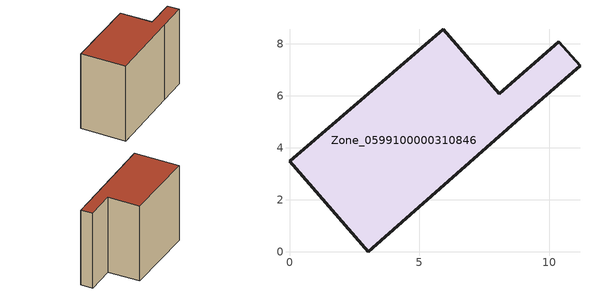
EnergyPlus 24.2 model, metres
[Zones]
Zone_0599100000310846
 floor ground (C_G): 8.89,5.15 3.04,0 0,3.49 5.92,8.56 8.08,6.09 10.37,8.09 11.19,7.15 z0
 wall outside (C_F): 3.04,0 8.89,5.15 11.19,7.15 10.37,8.09 8.08,6.09 5.92,8.56 0,3.49 3.04,0 z0:8.14
 roof outside (C_R): 8.08,6.09 5.92,8.56 0,3.49 3.04,0 8.89,5.15 11.19,7.15 10.37,8.09 z8.14
[BUILDING]
Pand.0599100000310846: North Axis=0; Terrain=City; Loads Convergence Tolerance Value=0.04; Temperature Convergence Tolerance Value=0.4; Solar Distribution=FullExterior; Maximum Number of Warmup Days=25; Minimum Number of Warmup Days=1
[Site:Location]
Rotterdam.The.Hague.AP_ZH_NLD Design_Conditions: Latitude=51.96; Longitude=4.45; Time Zone=1; Elevation=-4.5
[SITE:GROUNDTEMPERATURE:BUILDINGSURFACE]
18, 18, 18, 18, 18, 18, 18, 18, 18, 18, 18, 18
[MATERIAL] Thermal Absorptance=0.9; Solar Absorptance=0.7; Visible Absorptance=0.7
Name | Roughness | Thickness | Conductivity | Density | Specific Heat
G.TI.1946 | MediumSmooth | 0.15 | 1 | 540 | 1210
F.TI.1946 | Rough | 0.3 | 0.857143 | 1920 | 840
R.TI.1946 | MediumRough | 0.2 | 0.1 | 1500 | 1000
[CONSTRUCTION]
C_G: G.TI.1946
C_F: F.TI.1946
C_R: R.TI.1946
[ZONE]
Zone_0599100000310846: Type=1; Multiplier=1; Ceiling Height=Autocalculate; Volume=Autocalculate; Floor Area=autocalculate; Part of Total Floor Area=Yes
[ZONEINFILTRATION:DESIGNFLOWRATE]
Infil_Zone_0599100000310846: Zone or ZoneList or Space or SpaceList=Zone_0599100000310846; Schedule=AlwaysOn; Design Flow Rate Calculation Method=Flow/Area; Flow Rate per Floor Area=0.003; Constant Term Coefficient=1; Temperature Term Coefficient=0; Velocity Term Coefficient=0; Velocity Squared Term Coefficient=0
[HVACTEMPLATE:ZONE:IDEALLOADSAIRSYSTEM]
Zone_0599100000310846: Maximum Heating Supply Air Temperature=50; Minimum Cooling Supply Air Temperature=13; Maximum Heating Supply Air Humidity Ratio=0.0156; Minimum Cooling Supply Air Humidity Ratio=0.0077; Heating Limit=NoLimit; Cooling Limit=NoLimit; Dehumidification Control Type=ConstantSensibleHeatRatio; Cooling Sensible Heat Ratio=0.7; Dehumidification Setpoint=60; Humidification Control Type=None; Humidification Setpoint=30; Outdoor Air Method=None; Outdoor Air Flow Rate per Person=0.00944; Outdoor Air Flow Rate per Zone Floor Area=0; Outdoor Air Flow Rate per Zone=0; Demand Controlled Ventilation Type=None; Outdoor Air Economizer Type=NoEconomizer; Heat Recovery Type=None; Sensible Heat Recovery Effectiveness=0.7; Latent Heat Recovery Effectiveness=0.65
[ZONECONTROL:THERMOSTAT]
ThermostatControl_Zone_0599100000310846: Zone or ZoneList=Zone_0599100000310846; Control Type Schedule=DualSetpointControlType; Control 1=Thermostat_Zone_0599100000310846; Temperature Difference Between Cutout And Setpoint=0
[THERMOSTATSETPOINT:DUALSETPOINT]
Thermostat_Zone_0599100000310846: Heating Setpoint Temperature Schedule=HeatingSetpoint_Zone_0599100000310846; Cooling Setpoint Temperature Schedule=CoolingSetpoint_Zone_0599100000310846
[SCHEDULE:COMPACT]
HeatingSetpoint_Zone_0599100000310846: Through: 12/31, For: AllDays, Until: 24:00, 21
CoolingSetpoint_Zone_0599100000310846: Through: 12/31, For: AllDays, Until: 24:00, 24
DualSetpointControlType: Through: 12/31, For: AllDays, Until: 24:00, 4
AlwaysOn: Through: 12/31, For: AllDays, Until: 24:00, 1
